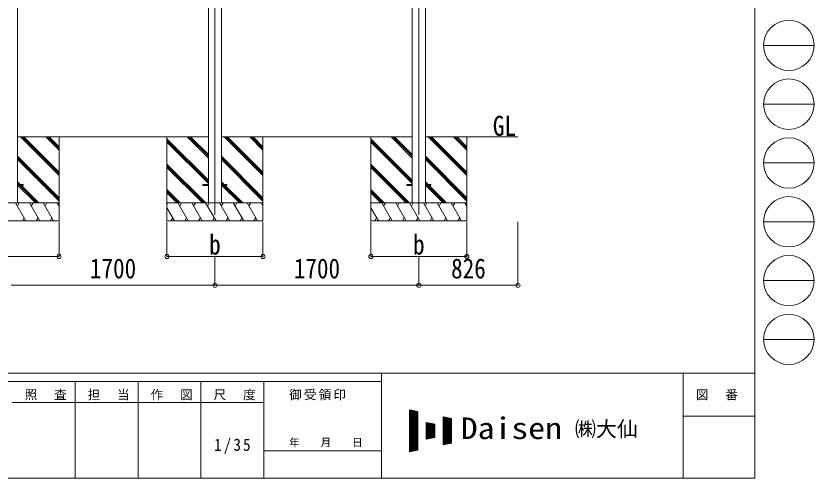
# Model space of a CAD drawing. Units: millimetres at full size, sheet at 1:35. Extents: x -9783 to 9892, y -6828 to 6752.
# Drawn here: x 3238 to 9892, y -6828 to -2978 of the extents above; entities that cross this region are included whole.
import ezdxf
from ezdxf.enums import TextEntityAlignment as Align

# ---------------------------------------------------------------- set-up
doc = ezdxf.new("R2010")
doc.units = ezdxf.units.MM
doc.header["$LTSCALE"] = 35
doc.header["$PDMODE"] = 32
doc.header["$PDSIZE"] = 35
for name, color, linetype, lineweight in [('0-0_0', 7, 'Continuous', 9), ('0-1_本体', 4, 'Continuous', 9), ('0-2_部品', 7, 'Continuous', 9), ('0-8_PARTS2', 2, 'Continuous', 9), ('0-A_寸法', 6, 'Continuous', 9), ('F-0_240', 7, 'Continuous', 9)]:
    doc.layers.add(name, color=color, linetype=linetype, lineweight=lineweight)
doc.styles.add('ＭＳ ゴシック', font='')
doc.styles.get('ＭＳ ゴシック').set_extended_font_data('MS Gothic')

msp = doc.modelspace()

# ---------------------------------------------------------------- linework, layer by layer
at = {"layer": '0-0_0'}
for p, q in [((4842.22, -3985.81), (3252.22, -3985.81)), ((3597.22, -4308.27), (3274.75, -3985.81)), ((3597.22, -4294.13), (3288.89, -3985.81)), ((3597.22, -4279.99), (3303.04, -3985.81)), ((3597.22, -4096.14), (3486.88, -3985.81)), ((3597.22, -4082), (3501.03, -3985.81)), ((3597.22, -4067.86), (3515.17, -3985.81)), ((3597.22, -3985.81), (3597.22, -4685.81)), ((4497.22, -3985.81), (4497.22, -4685.81)), ((4842.22, -4161.64), (4666.38, -3985.81)), ((4842.22, -4147.5), (4680.53, -3985.81)), ((4842.22, -4133.35), (4694.67, -3985.81)), ((6542.22, -3985.81), (4952.22, -3985.81)), ((5297.22, -4308.27), (4974.75, -3985.81)), ((5297.22, -4294.13), (4988.89, -3985.81)), ((5297.22, -4279.99), (5003.04, -3985.81)), ((5297.22, -4096.14), (5186.88, -3985.81)), ((5297.22, -4082), (5201.03, -3985.81)), ((5297.22, -4067.86), (5215.17, -3985.81)), ((5297.22, -3985.81), (5297.22, -4685.81)), ((6197.22, -3985.81), (6197.22, -4685.81)), ((6542.22, -4161.64), (6366.38, -3985.81)), ((6542.22, -4147.5), (6380.53, -3985.81)), ((6542.22, -4133.35), (6394.67, -3985.81)), ((7423.22, -3985.81), (6652.22, -3985.81)), ((6997.22, -4308.27), (6674.75, -3985.81)), ((6997.22, -4294.13), (6688.89, -3985.81)), ((6997.22, -4279.99), (6703.04, -3985.81)), ((6997.22, -4096.14), (6886.88, -3985.81)), ((6997.22, -4082), (6901.03, -3985.81)), ((6997.22, -4067.86), (6915.17, -3985.81)), ((6997.22, -3985.81), (6997.22, -4685.81)), ((4842.22, -4345.48), (4497.22, -4000.49)), ((4842.22, -4359.63), (4497.22, -4014.63)), ((4842.22, -4373.77), (4497.22, -4028.77)), ((6542.22, -4345.48), (6197.22, -4000.49)), ((6542.22, -4359.63), (6197.22, -4014.63)), ((6542.22, -4373.77), (6197.22, -4028.77)), ((3597.22, -4492.12), (3252.22, -4147.12)), ((3597.22, -4506.26), (3252.22, -4161.26)), ((3597.22, -4520.4), (3252.22, -4175.4)), ((5297.22, -4492.12), (4952.22, -4147.12)), ((5297.22, -4506.26), (4952.22, -4161.26)), ((5297.22, -4520.4), (4952.22, -4175.4)), ((6997.22, -4492.12), (6652.22, -4147.12)), ((6997.22, -4506.26), (6652.22, -4161.26)), ((6997.22, -4520.4), (6652.22, -4175.4)), ((4820.41, -4535.81), (4497.22, -4212.62)), ((4806.27, -4535.81), (4497.22, -4226.76)), ((4792.12, -4535.81), (4497.22, -4240.9)), ((6520.41, -4535.81), (6197.22, -4212.62)), ((6506.27, -4535.81), (6197.22, -4226.76)), ((6492.12, -4535.81), (6197.22, -4240.9)), ((3274.27, -4381.31), (3252.22, -4359.25)), ((3260.13, -4381.31), (3252.22, -4373.39)), ((3400.49, -4535.81), (3254.99, -4390.31)), ((3414.63, -4535.81), (3269.13, -4390.31)), ((3428.77, -4535.81), (3283.27, -4390.31)), ((4974.27, -4381.31), (4952.22, -4359.25)), ((4960.13, -4381.31), (4952.22, -4373.39)), ((5100.49, -4535.81), (4954.99, -4390.31)), ((5114.63, -4535.81), (4969.13, -4390.31)), ((5128.77, -4535.81), (4983.27, -4390.31)), ((6674.27, -4381.31), (6652.22, -4359.25)), ((6660.13, -4381.31), (6652.22, -4373.39)), ((6800.49, -4535.81), (6654.99, -4390.31)), ((6814.63, -4535.81), (6669.13, -4390.31)), ((6828.77, -4535.81), (6683.27, -4390.31)), ((4608.27, -4535.81), (4497.22, -4424.75)), ((4594.13, -4535.81), (4497.22, -4438.89)), ((4579.99, -4535.81), (4497.22, -4453.03)), ((6308.27, -4535.81), (6197.22, -4424.75)), ((6294.13, -4535.81), (6197.22, -4438.89)), ((6279.99, -4535.81), (6197.22, -4453.03)), ((2797.22, -4535.81), (3597.22, -4535.81)), ((3321.53, -4685.81), (3234.93, -4535.81)), ((3249.93, -4561.79), (3264.93, -4535.81)), ((3437, -4685.81), (3350.4, -4535.81)), ((3365.4, -4561.79), (3380.4, -4535.81)), ((3552.47, -4685.81), (3465.87, -4535.81)), ((3480.87, -4561.79), (3495.87, -4535.81)), ((3597.22, -4563.31), (3581.34, -4535.81)), ((4497.22, -4535.81), (5297.22, -4535.81)), ((4503.05, -4535.81), (4497.22, -4545.91)), ((4559.65, -4685.81), (4497.22, -4577.67)), ((4675.12, -4685.81), (4588.52, -4535.81)), ((4618.52, -4535.81), (4603.52, -4561.79)), ((4790.59, -4685.81), (4703.99, -4535.81)), ((4718.99, -4561.79), (4733.99, -4535.81)), ((4906.06, -4685.81), (4819.46, -4535.81)), ((4834.46, -4561.79), (4849.46, -4535.81)), ((5021.53, -4685.81), (4934.93, -4535.81)), ((4949.93, -4561.79), (4964.93, -4535.81)), ((5137, -4685.81), (5050.4, -4535.81)), ((5065.4, -4561.79), (5080.4, -4535.81)), ((5252.47, -4685.81), (5165.87, -4535.81)), ((5180.87, -4561.79), (5195.87, -4535.81)), ((5297.22, -4563.31), (5281.34, -4535.81)), ((6197.22, -4535.81), (6997.22, -4535.81)), ((6203.05, -4535.81), (6197.22, -4545.91)), ((6259.65, -4685.81), (6197.22, -4577.67)), ((6375.12, -4685.81), (6288.52, -4535.81)), ((6318.52, -4535.81), (6303.52, -4561.79)), ((6490.59, -4685.81), (6403.99, -4535.81)), ((6418.99, -4561.79), (6433.99, -4535.81)), ((6606.06, -4685.81), (6519.46, -4535.81)), ((6534.46, -4561.79), (6549.46, -4535.81)), ((6721.53, -4685.81), (6634.93, -4535.81)), ((6649.93, -4561.79), (6664.93, -4535.81)), ((6837, -4685.81), (6750.4, -4535.81)), ((6765.4, -4561.79), (6780.4, -4535.81)), ((6952.47, -4685.81), (6865.87, -4535.81)), ((6880.87, -4561.79), (6895.87, -4535.81)), ((6997.22, -4563.31), (6981.34, -4535.81)), ((3597.22, -4685.81), (2797.22, -4685.81)), ((3306.53, -4659.83), (3291.53, -4685.81)), ((3422, -4659.83), (3407, -4685.81)), ((3537.47, -4659.83), (3522.47, -4685.81)), ((5297.22, -4685.81), (4497.22, -4685.81)), ((4544.65, -4659.83), (4529.65, -4685.81)), ((4660.12, -4659.83), (4645.12, -4685.81)), ((4775.59, -4659.83), (4760.59, -4685.81)), ((4891.06, -4659.83), (4876.06, -4685.81)), ((5006.53, -4659.83), (4991.53, -4685.81)), ((5122, -4659.83), (5107, -4685.81)), ((5237.47, -4659.83), (5222.47, -4685.81)), ((6997.22, -4685.81), (6197.22, -4685.81)), ((6244.65, -4659.83), (6229.65, -4685.81)), ((6360.12, -4659.83), (6345.12, -4685.81)), ((6475.59, -4659.83), (6460.59, -4685.81)), ((6591.06, -4659.83), (6576.06, -4685.81)), ((6706.53, -4659.83), (6691.53, -4685.81)), ((6822, -4659.83), (6807, -4685.81)), ((6937.47, -4659.83), (6922.47, -4685.81))]:
    msp.add_line(p, q, dxfattribs=at)
at = {"layer": '0-1_本体'}
for p, q in [((3252.22, -1055.8), (3252.22, -4535.8)), ((4842.22, -1055.8), (4842.22, -4535.8)), ((4952.22, -1055.8), (4952.22, -4535.8)), ((6542.22, -1055.8), (6542.22, -4535.8)), ((6652.22, -1055.8), (6652.22, -4535.8))]:
    msp.add_line(p, q, dxfattribs=at)
at = {"layer": '0-2_部品', "color": 4}
for p, q in [((3252.22, -4381.3), (3297.22, -4381.3)), ((3252.22, -4390.3), (3297.22, -4390.3)), ((3297.22, -4381.3), (3297.22, -4390.3)), ((4797.22, -4381.3), (4797.22, -4390.3)), ((4797.22, -4381.3), (4842.22, -4381.3)), ((4797.22, -4390.3), (4842.22, -4390.3)), ((4952.22, -4381.3), (4997.22, -4381.3)), ((4952.22, -4390.3), (4997.22, -4390.3)), ((4997.22, -4381.3), (4997.22, -4390.3)), ((6497.22, -4381.3), (6497.22, -4390.3)), ((6497.22, -4381.3), (6542.22, -4381.3)), ((6497.22, -4390.3), (6542.22, -4390.3)), ((6652.22, -4381.3), (6697.22, -4381.3)), ((6652.22, -4390.3), (6697.22, -4390.3)), ((6697.22, -4381.3), (6697.22, -4390.3))]:
    msp.add_line(p, q, dxfattribs=at)
at = {"layer": '0-8_PARTS2'}
for p, q in [((4897.22, -1089.67), (4897.22, -4635.81)), ((6597.22, -1089.67), (6597.22, -4635.81))]:
    msp.add_line(p, q, dxfattribs=at)
at = {"layer": '0-A_寸法'}
for p, q in [((3597.22, -4982.2), (3597.22, -4693.23)), ((4497.22, -4982.2), (4497.22, -4693.23)), ((5297.22, -4982.2), (5297.22, -4693.23)), ((6197.22, -4982.2), (6197.22, -4693.23)), ((6997.22, -4982.2), (6997.22, -4693.23)), ((7423.22, -5222.17), (7423.22, -4693.23)), ((3597.22, -4982.2), (2797.22, -4982.2)), ((5297.22, -4982.2), (4497.22, -4982.2)), ((4897.22, -5222.17), (4897.22, -4982.2)), ((6997.22, -4982.2), (6197.22, -4982.2)), ((6597.22, -5222.17), (6597.22, -4982.2)), ((3197.22, -5222.17), (4897.22, -5222.17)), ((6597.22, -5222.17), (4897.22, -5222.17)), ((7423.22, -5222.17), (6597.22, -5222.17))]:
    msp.add_line(p, q, dxfattribs=at)
for p in [(3597.22, -4982.2), (4497.22, -4982.2), (5297.22, -4982.2), (6197.22, -4982.2), (6997.22, -4982.2), (4897.22, -5222.17), (6597.22, -5222.17), (7423.22, -5222.17)]:
    msp.add_point(p, dxfattribs=at)
at = {"layer": 'F-0_240', "color": 5}
for p, q in [((9396.97, 6751.9), (9396.97, -6828.1)), ((-9783.03, -5953.1), (9396.97, -5953.1)), ((6285.75, -5953.1), (6285.75, -6828.1)), ((8801.97, -5953.1), (8801.97, -6828.1)), ((-9783.03, -6023.1), (6285.75, -6023.1)), ((3730.75, -6023.1), (3730.75, -6828.1)), ((4255.75, -6023.1), (4255.75, -6828.1)), ((4780.75, -6023.1), (4780.75, -6828.1)), ((5305.75, -6023.1), (5305.75, -6828.1)), ((3205.75, -6198.1), (5305.75, -6198.1)), ((8801.97, -6311.85), (9396.97, -6311.85)), ((5305.75, -6600.6), (6285.75, -6600.6)), ((-9783.03, -6828.1), (9396.97, -6828.1))]:
    msp.add_line(p, q, dxfattribs=at)
at = {"layer": 'F-0_240', "color": 4}
for p, q in [((9471.77, -3223.1), (9891.77, -3223.1)), ((9471.77, -3713.1), (9891.77, -3713.1)), ((9471.77, -4203.1), (9891.77, -4203.1)), ((9471.77, -4693.1), (9891.77, -4693.1)), ((9471.77, -5183.1), (9891.77, -5183.1)), ((9471.77, -5673.1), (9891.77, -5673.1))]:
    msp.add_line(p, q, dxfattribs=at)
at = {"layer": 'F-0_240'}
for p, q in [((6519.04, -6259.47), (6589.04, -6274.05)), ((6519.04, -6259.47), (6519.04, -6609.47)), ((6519.04, -6262.76), (6534.85, -6262.76)), ((6519.04, -6266.26), (6551.65, -6266.26)), ((6519.04, -6269.76), (6568.45, -6269.76)), ((6519.04, -6273.26), (6585.25, -6273.26)), ((6519.04, -6276.76), (6589.04, -6276.76)), ((6519.04, -6280.26), (6589.04, -6280.26)), ((6519.04, -6283.76), (6589.04, -6283.76)), ((6519.04, -6287.26), (6589.04, -6287.26)), ((6519.04, -6290.76), (6589.04, -6290.76)), ((6519.04, -6294.26), (6589.04, -6294.26)), ((6519.04, -6297.76), (6589.04, -6297.76)), ((6519.04, -6301.26), (6589.04, -6301.26)), ((6519.04, -6304.76), (6589.04, -6304.76)), ((6519.04, -6308.26), (6589.04, -6308.26)), ((6519.04, -6311.76), (6589.04, -6311.76)), ((6519.04, -6315.26), (6589.04, -6315.26)), ((6519.04, -6318.76), (6589.04, -6318.76)), ((6521.12, -6609.03), (6521.12, -6259.9)), ((6524.62, -6608.3), (6524.62, -6260.63)), ((6528.12, -6607.58), (6528.12, -6261.36)), ((6531.62, -6606.85), (6531.62, -6262.09)), ((6535.12, -6606.12), (6535.12, -6262.81)), ((6538.62, -6605.39), (6538.62, -6263.54)), ((6542.12, -6604.66), (6542.12, -6264.27)), ((6545.62, -6603.93), (6545.62, -6265)), ((6549.12, -6603.2), (6549.12, -6265.73)), ((6552.62, -6602.47), (6552.62, -6266.46)), ((6556.12, -6601.74), (6556.12, -6267.19)), ((6559.62, -6601.01), (6559.62, -6267.92)), ((6563.12, -6600.28), (6563.12, -6268.65)), ((6566.62, -6599.55), (6566.62, -6269.38)), ((6570.12, -6598.83), (6570.12, -6270.11)), ((6573.62, -6598.1), (6573.62, -6270.84)), ((6577.12, -6597.37), (6577.12, -6271.56)), ((6580.62, -6596.64), (6580.62, -6272.29)), ((6584.12, -6595.91), (6584.12, -6273.02)), ((6587.62, -6595.18), (6587.62, -6273.75)), ((6589.04, -6274.05), (6589.04, -6594.88)), ((6799.04, -6317.8), (6869.04, -6332.38)), ((6799.04, -6317.8), (6799.04, -6551.13)), ((6799.04, -6318.76), (6803.65, -6318.76)), ((6801.12, -6550.7), (6801.12, -6318.23)), ((6804.62, -6549.97), (6804.62, -6318.96)), ((6808.12, -6549.24), (6808.12, -6319.69)), ((6811.62, -6548.51), (6811.62, -6320.42)), ((6519.04, -6322.26), (6589.04, -6322.26)), ((6519.04, -6325.76), (6589.04, -6325.76)), ((6519.04, -6329.26), (6589.04, -6329.26)), ((6519.04, -6332.76), (6589.04, -6332.76)), ((6519.04, -6336.26), (6589.04, -6336.26)), ((6519.04, -6339.76), (6589.04, -6339.76)), ((6519.04, -6343.26), (6589.04, -6343.26)), ((6519.04, -6346.76), (6589.04, -6346.76)), ((6519.04, -6350.26), (6589.04, -6350.26)), ((6519.04, -6353.76), (6589.04, -6353.76)), ((6519.04, -6357.26), (6589.04, -6357.26)), ((6519.04, -6360.76), (6589.04, -6360.76)), ((6519.04, -6364.26), (6589.04, -6364.26)), ((6519.04, -6367.76), (6589.04, -6367.76)), ((6519.04, -6371.26), (6589.04, -6371.26)), ((6519.04, -6374.76), (6589.04, -6374.76)), ((6519.04, -6378.26), (6589.04, -6378.26)), ((6519.04, -6381.76), (6589.04, -6381.76)), ((6519.04, -6385.26), (6589.04, -6385.26)), ((6659.04, -6364.47), (6729.04, -6379.05)), ((6659.04, -6364.47), (6659.04, -6504.47)), ((6659.04, -6367.76), (6674.85, -6367.76)), ((6659.04, -6371.26), (6691.65, -6371.26)), ((6659.04, -6374.76), (6708.45, -6374.76)), ((6659.04, -6378.26), (6725.25, -6378.26)), ((6659.04, -6381.76), (6729.04, -6381.76)), ((6659.04, -6385.26), (6729.04, -6385.26)), ((6661.12, -6504.03), (6661.12, -6364.9)), ((6664.62, -6503.3), (6664.62, -6365.63)), ((6668.12, -6502.58), (6668.12, -6366.36)), ((6671.62, -6501.85), (6671.62, -6367.09)), ((6675.12, -6501.12), (6675.12, -6367.81)), ((6678.62, -6500.39), (6678.62, -6368.54)), ((6682.12, -6499.66), (6682.12, -6369.27)), ((6685.62, -6498.93), (6685.62, -6370)), ((6689.12, -6498.2), (6689.12, -6370.73)), ((6692.62, -6497.47), (6692.62, -6371.46)), ((6696.12, -6496.74), (6696.12, -6372.19)), ((6699.62, -6496.01), (6699.62, -6372.92)), ((6703.12, -6495.28), (6703.12, -6373.65)), ((6706.62, -6494.55), (6706.62, -6374.38)), ((6710.12, -6493.83), (6710.12, -6375.11)), ((6713.62, -6493.1), (6713.62, -6375.84)), ((6717.12, -6492.37), (6717.12, -6376.56)), ((6720.62, -6491.64), (6720.62, -6377.29)), ((6724.12, -6490.91), (6724.12, -6378.02)), ((6727.62, -6490.18), (6727.62, -6378.75)), ((6729.04, -6379.05), (6729.04, -6489.88)), ((6799.04, -6322.26), (6820.45, -6322.26)), ((6799.04, -6325.76), (6837.25, -6325.76)), ((6799.04, -6329.26), (6854.05, -6329.26)), ((6799.04, -6332.76), (6869.04, -6332.76)), ((6799.04, -6336.26), (6869.04, -6336.26)), ((6799.04, -6339.76), (6869.04, -6339.76)), ((6799.04, -6343.26), (6869.04, -6343.26)), ((6799.04, -6346.76), (6869.04, -6346.76)), ((6799.04, -6350.26), (6869.04, -6350.26)), ((6799.04, -6353.76), (6869.04, -6353.76)), ((6799.04, -6357.26), (6869.04, -6357.26)), ((6799.04, -6360.76), (6869.04, -6360.76)), ((6799.04, -6364.26), (6869.04, -6364.26)), ((6799.04, -6367.76), (6869.04, -6367.76)), ((6799.04, -6371.26), (6869.04, -6371.26)), ((6799.04, -6374.76), (6869.04, -6374.76)), ((6799.04, -6378.26), (6869.04, -6378.26)), ((6799.04, -6381.76), (6869.04, -6381.76)), ((6799.04, -6385.26), (6869.04, -6385.26)), ((6815.12, -6547.78), (6815.12, -6321.15)), ((6818.62, -6547.05), (6818.62, -6321.88)), ((6822.12, -6546.33), (6822.12, -6322.61)), ((6825.62, -6545.6), (6825.62, -6323.34)), ((6829.12, -6544.87), (6829.12, -6324.06)), ((6832.62, -6544.14), (6832.62, -6324.79)), ((6836.12, -6543.41), (6836.12, -6325.52)), ((6839.62, -6542.68), (6839.62, -6326.25)), ((6843.12, -6541.95), (6843.12, -6326.98)), ((6846.62, -6541.22), (6846.62, -6327.71)), ((6850.12, -6540.49), (6850.12, -6328.44)), ((6853.62, -6539.76), (6853.62, -6329.17)), ((6857.12, -6539.03), (6857.12, -6329.9)), ((6860.62, -6538.3), (6860.62, -6330.63)), ((6864.12, -6537.58), (6864.12, -6331.36)), ((6867.62, -6536.85), (6867.62, -6332.09)), ((6869.04, -6332.38), (6869.04, -6536.55)), ((6519.04, -6388.76), (6589.04, -6388.76)), ((6519.04, -6392.26), (6589.04, -6392.26)), ((6519.04, -6395.76), (6589.04, -6395.76)), ((6519.04, -6399.26), (6589.04, -6399.26)), ((6519.04, -6402.76), (6589.04, -6402.76)), ((6519.04, -6406.26), (6589.04, -6406.26)), ((6519.04, -6409.76), (6589.04, -6409.76)), ((6519.04, -6413.26), (6589.04, -6413.26)), ((6519.04, -6416.76), (6589.04, -6416.76)), ((6519.04, -6420.26), (6589.04, -6420.26)), ((6519.04, -6423.76), (6589.04, -6423.76)), ((6519.04, -6427.26), (6589.04, -6427.26)), ((6519.04, -6430.76), (6589.04, -6430.76)), ((6519.04, -6434.26), (6589.04, -6434.26)), ((6519.04, -6437.76), (6589.04, -6437.76)), ((6519.04, -6441.26), (6589.04, -6441.26)), ((6519.04, -6444.76), (6589.04, -6444.76)), ((6519.04, -6448.26), (6589.04, -6448.26)), ((6519.04, -6451.76), (6589.04, -6451.76)), ((6659.04, -6388.76), (6729.04, -6388.76)), ((6659.04, -6392.26), (6729.04, -6392.26)), ((6659.04, -6395.76), (6729.04, -6395.76)), ((6659.04, -6399.26), (6729.04, -6399.26)), ((6659.04, -6402.76), (6729.04, -6402.76)), ((6659.04, -6406.26), (6729.04, -6406.26)), ((6659.04, -6409.76), (6729.04, -6409.76)), ((6659.04, -6413.26), (6729.04, -6413.26)), ((6659.04, -6416.76), (6729.04, -6416.76)), ((6659.04, -6420.26), (6729.04, -6420.26)), ((6659.04, -6423.76), (6729.04, -6423.76)), ((6659.04, -6427.26), (6729.04, -6427.26)), ((6659.04, -6430.76), (6729.04, -6430.76)), ((6659.04, -6434.26), (6729.04, -6434.26)), ((6659.04, -6437.76), (6729.04, -6437.76)), ((6659.04, -6441.26), (6729.04, -6441.26)), ((6659.04, -6444.76), (6729.04, -6444.76)), ((6659.04, -6448.26), (6729.04, -6448.26)), ((6659.04, -6451.76), (6729.04, -6451.76)), ((6799.04, -6388.76), (6869.04, -6388.76)), ((6799.04, -6392.26), (6869.04, -6392.26)), ((6799.04, -6395.76), (6869.04, -6395.76)), ((6799.04, -6399.26), (6869.04, -6399.26)), ((6799.04, -6402.76), (6869.04, -6402.76)), ((6799.04, -6406.26), (6869.04, -6406.26)), ((6799.04, -6409.76), (6869.04, -6409.76)), ((6799.04, -6413.26), (6869.04, -6413.26)), ((6799.04, -6416.76), (6869.04, -6416.76)), ((6799.04, -6420.26), (6869.04, -6420.26)), ((6799.04, -6423.76), (6869.04, -6423.76)), ((6799.04, -6427.26), (6869.04, -6427.26)), ((6799.04, -6430.76), (6869.04, -6430.76)), ((6799.04, -6434.26), (6869.04, -6434.26)), ((6799.04, -6437.76), (6869.04, -6437.76)), ((6799.04, -6441.26), (6869.04, -6441.26)), ((6799.04, -6444.76), (6869.04, -6444.76)), ((6799.04, -6448.26), (6869.04, -6448.26)), ((6799.04, -6451.76), (6869.04, -6451.76)), ((6519.04, -6455.26), (6589.04, -6455.26)), ((6519.04, -6458.76), (6589.04, -6458.76)), ((6519.04, -6462.26), (6589.04, -6462.26)), ((6519.04, -6465.76), (6589.04, -6465.76)), ((6519.04, -6469.26), (6589.04, -6469.26)), ((6519.04, -6472.76), (6589.04, -6472.76)), ((6519.04, -6476.26), (6589.04, -6476.26)), ((6519.04, -6479.76), (6589.04, -6479.76)), ((6519.04, -6483.26), (6589.04, -6483.26)), ((6519.04, -6486.76), (6589.04, -6486.76)), ((6519.04, -6490.26), (6589.04, -6490.26)), ((6519.04, -6493.76), (6589.04, -6493.76)), ((6519.04, -6497.26), (6589.04, -6497.26)), ((6519.04, -6500.76), (6589.04, -6500.76)), ((6519.04, -6504.26), (6589.04, -6504.26)), ((6519.04, -6507.76), (6589.04, -6507.76)), ((6519.04, -6511.26), (6589.04, -6511.26)), ((6519.04, -6514.76), (6589.04, -6514.76)), ((6519.04, -6518.26), (6589.04, -6518.26)), ((6659.04, -6455.26), (6729.04, -6455.26)), ((6659.04, -6458.76), (6729.04, -6458.76)), ((6659.04, -6462.26), (6729.04, -6462.26)), ((6659.04, -6465.76), (6729.04, -6465.76)), ((6659.04, -6469.26), (6729.04, -6469.26)), ((6659.04, -6472.76), (6729.04, -6472.76)), ((6659.04, -6476.26), (6729.04, -6476.26)), ((6659.04, -6479.76), (6729.04, -6479.76)), ((6659.04, -6483.26), (6729.04, -6483.26)), ((6659.04, -6486.76), (6729.04, -6486.76)), ((6659.04, -6504.47), (6729.04, -6489.88)), ((6659.04, -6490.26), (6727.23, -6490.26)), ((6659.04, -6493.76), (6710.43, -6493.76)), ((6659.04, -6497.26), (6693.63, -6497.26)), ((6659.04, -6500.76), (6676.83, -6500.76)), ((6659.04, -6504.26), (6660.03, -6504.26)), ((6799.04, -6455.26), (6869.04, -6455.26)), ((6799.04, -6458.76), (6869.04, -6458.76)), ((6799.04, -6462.26), (6869.04, -6462.26)), ((6799.04, -6465.76), (6869.04, -6465.76)), ((6799.04, -6469.26), (6869.04, -6469.26)), ((6799.04, -6472.76), (6869.04, -6472.76)), ((6799.04, -6476.26), (6869.04, -6476.26)), ((6799.04, -6479.76), (6869.04, -6479.76)), ((6799.04, -6483.26), (6869.04, -6483.26)), ((6799.04, -6486.76), (6869.04, -6486.76)), ((6799.04, -6490.26), (6869.04, -6490.26)), ((6799.04, -6493.76), (6869.04, -6493.76)), ((6799.04, -6497.26), (6869.04, -6497.26)), ((6799.04, -6500.76), (6869.04, -6500.76)), ((6799.04, -6504.26), (6869.04, -6504.26)), ((6799.04, -6507.76), (6869.04, -6507.76)), ((6799.04, -6511.26), (6869.04, -6511.26)), ((6799.04, -6514.76), (6869.04, -6514.76)), ((6799.04, -6518.26), (6869.04, -6518.26)), ((6519.04, -6521.76), (6589.04, -6521.76)), ((6519.04, -6525.26), (6589.04, -6525.26)), ((6519.04, -6528.76), (6589.04, -6528.76)), ((6519.04, -6532.26), (6589.04, -6532.26)), ((6519.04, -6535.76), (6589.04, -6535.76)), ((6519.04, -6539.26), (6589.04, -6539.26)), ((6519.04, -6542.76), (6589.04, -6542.76)), ((6519.04, -6546.26), (6589.04, -6546.26)), ((6519.04, -6549.76), (6589.04, -6549.76)), ((6519.04, -6553.26), (6589.04, -6553.26)), ((6519.04, -6556.76), (6589.04, -6556.76)), ((6519.04, -6560.26), (6589.04, -6560.26)), ((6519.04, -6563.76), (6589.04, -6563.76)), ((6519.04, -6567.26), (6589.04, -6567.26)), ((6519.04, -6570.76), (6589.04, -6570.76)), ((6519.04, -6574.26), (6589.04, -6574.26)), ((6519.04, -6577.76), (6589.04, -6577.76)), ((6519.04, -6581.26), (6589.04, -6581.26)), ((6519.04, -6584.76), (6589.04, -6584.76)), ((6799.04, -6521.76), (6869.04, -6521.76)), ((6799.04, -6525.26), (6869.04, -6525.26)), ((6799.04, -6528.76), (6869.04, -6528.76)), ((6799.04, -6532.26), (6869.04, -6532.26)), ((6799.04, -6535.76), (6869.04, -6535.76)), ((6869.04, -6536.55), (6799.04, -6551.13)), ((6799.04, -6539.26), (6856.03, -6539.26)), ((6799.04, -6542.76), (6839.23, -6542.76)), ((6799.04, -6546.26), (6822.43, -6546.26)), ((6799.04, -6549.76), (6805.63, -6549.76)), ((6519.04, -6588.26), (6589.04, -6588.26)), ((6519.04, -6591.76), (6589.04, -6591.76)), ((6589.04, -6594.88), (6519.04, -6609.47)), ((6519.04, -6595.26), (6587.23, -6595.26)), ((6519.04, -6598.76), (6570.43, -6598.76)), ((6519.04, -6602.26), (6553.63, -6602.26)), ((6519.04, -6605.76), (6536.83, -6605.76)), ((6519.04, -6609.26), (6520.03, -6609.26))]:
    msp.add_line(p, q, dxfattribs=at)
at = {"layer": 'F-0_240', "color": 4}
for centre in [(9681.77, -3223.1), (9681.77, -3713.1), (9681.77, -4203.1), (9681.77, -4693.1), (9681.77, -5183.1), (9681.77, -5673.1)]:
    msp.add_circle(centre, 210, dxfattribs=at)

# ---------------------------------------------------------------- texts
at = {"layer": '0-0_0', "style": 'ＭＳ ゴシック', "width": 0.85}
msp.add_text('GL', height=166.8, dxfattribs=at).set_placement((7213.86, -4027), align=Align.BOTTOM_LEFT)
at = {"layer": '0-A_寸法', "color": 7, "style": 'ＭＳ ゴシック', "width": 0.85}
for s, p in [('b', (4849.09, -5015.95)), ('b', (6549.09, -5015.95)), ('1700', (3854.72, -5215.17)), ('1700', (5554.72, -5215.17)), ('826', (6865.84, -5215.17))]:
    msp.add_text(s, height=166.8, dxfattribs=at).set_placement(p, align=Align.BOTTOM_LEFT)
at = {"layer": 'F-0_240', "style": 'ＭＳ ゴシック', "width": 1.15}
msp.add_text('Daisen', height=179.6, dxfattribs=at).set_placement((6947.05, -6556.97), align=Align.BOTTOM_LEFT)
at = {"layer": 'F-0_240', "style": 'ＭＳ ゴシック'}
for s, height, p in [('㈱大仙\u3000', 128.3, (7898.35, -6521.97)), ('年\u3000\u3000月\u3000\u3000日', 64.15, (5515.76, -6583.1))]:
    msp.add_text(s, height=height, dxfattribs=at).set_placement(p, align=Align.BOTTOM_LEFT)
at = {"layer": 'F-0_240', "attachment_point": 7, "style": 'ＭＳ ゴシック'}
for s, insert, char_height in [('\\T1.17;照\u3000査', (3310.76, -6180.6), 76.98), ('\\T1.17;担\u3000当', (3835.76, -6180.6), 76.98), ('\\T1.17;作\u3000図', (4360.75, -6180.6), 76.98), ('\\T1.17;尺\u3000度', (4885.76, -6180.6), 76.98), ('\\T1.17;御受領印', (5515.75, -6180.6), 76.98), ('\\T1.17;図\u3000番', (8906.97, -6180.6), 76.98), ('\\T1.28;\\W0.9;1/35', (4890.13, -6626.85), 102.6)]:
    msp.add_mtext(s, dxfattribs=dict(at, insert=insert, char_height=char_height))

doc.saveas('drawing.dxf')
